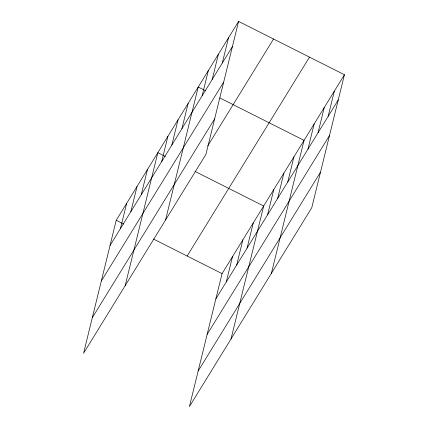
<?xml version="1.0" encoding="UTF-8"?>
<svg xmlns="http://www.w3.org/2000/svg" width="428" height="428" viewBox="0 0 428 428"><rect width="100%" height="100%" fill="white"/><g stroke="black" fill="none" stroke-linecap="round" stroke-linejoin="round"><path stroke-width="0.64" d="M238.594 21.4L116.234 220.286L83.572 353.26L205.932 154.374L238.594 21.4L344.428 74.739L311.766 207.714L189.406 406.6L222.068 273.626L344.428 74.739M120.439 228.589L126.635 203.38M130.84 211.689L137.035 186.474M141.245 194.783L147.435 169.568M125.174 285.637L157.836 152.668L165.401 156.477M161.736 161.468L167.931 136.259M171.831 145.06L178.027 119.851M181.927 128.651L188.117 103.442M165.55 220.008L198.212 87.034L205.782 90.848M202.118 95.835L208.308 70.625M212.213 79.426L218.403 54.217M222.303 63.018L228.499 37.808M226.278 281.929L232.468 256.72M236.679 265.028L242.869 239.814M247.079 248.122L253.269 222.908M231.008 338.976L263.669 206.007L195.082 171.435M267.575 214.808L273.765 189.599M277.67 198.399L283.86 173.19M287.76 181.991L293.956 156.782M271.389 273.348L304.051 140.373L219.751 97.889M307.951 149.174L314.147 123.965M318.047 132.766L324.237 107.556M328.142 116.357L334.332 91.148M110.039 245.495L232.399 46.609M101.308 281.057L223.667 82.171M92.309 317.699L214.663 118.813M207.73 145.937L273.519 39.002M187.143 256.024L309.503 57.138M215.878 298.835L338.238 99.949M207.141 334.396L329.501 135.51M198.143 371.039L320.502 172.152M116.234 220.286L123.799 224.101M153.481 239.059L222.068 273.626"/></g></svg>
